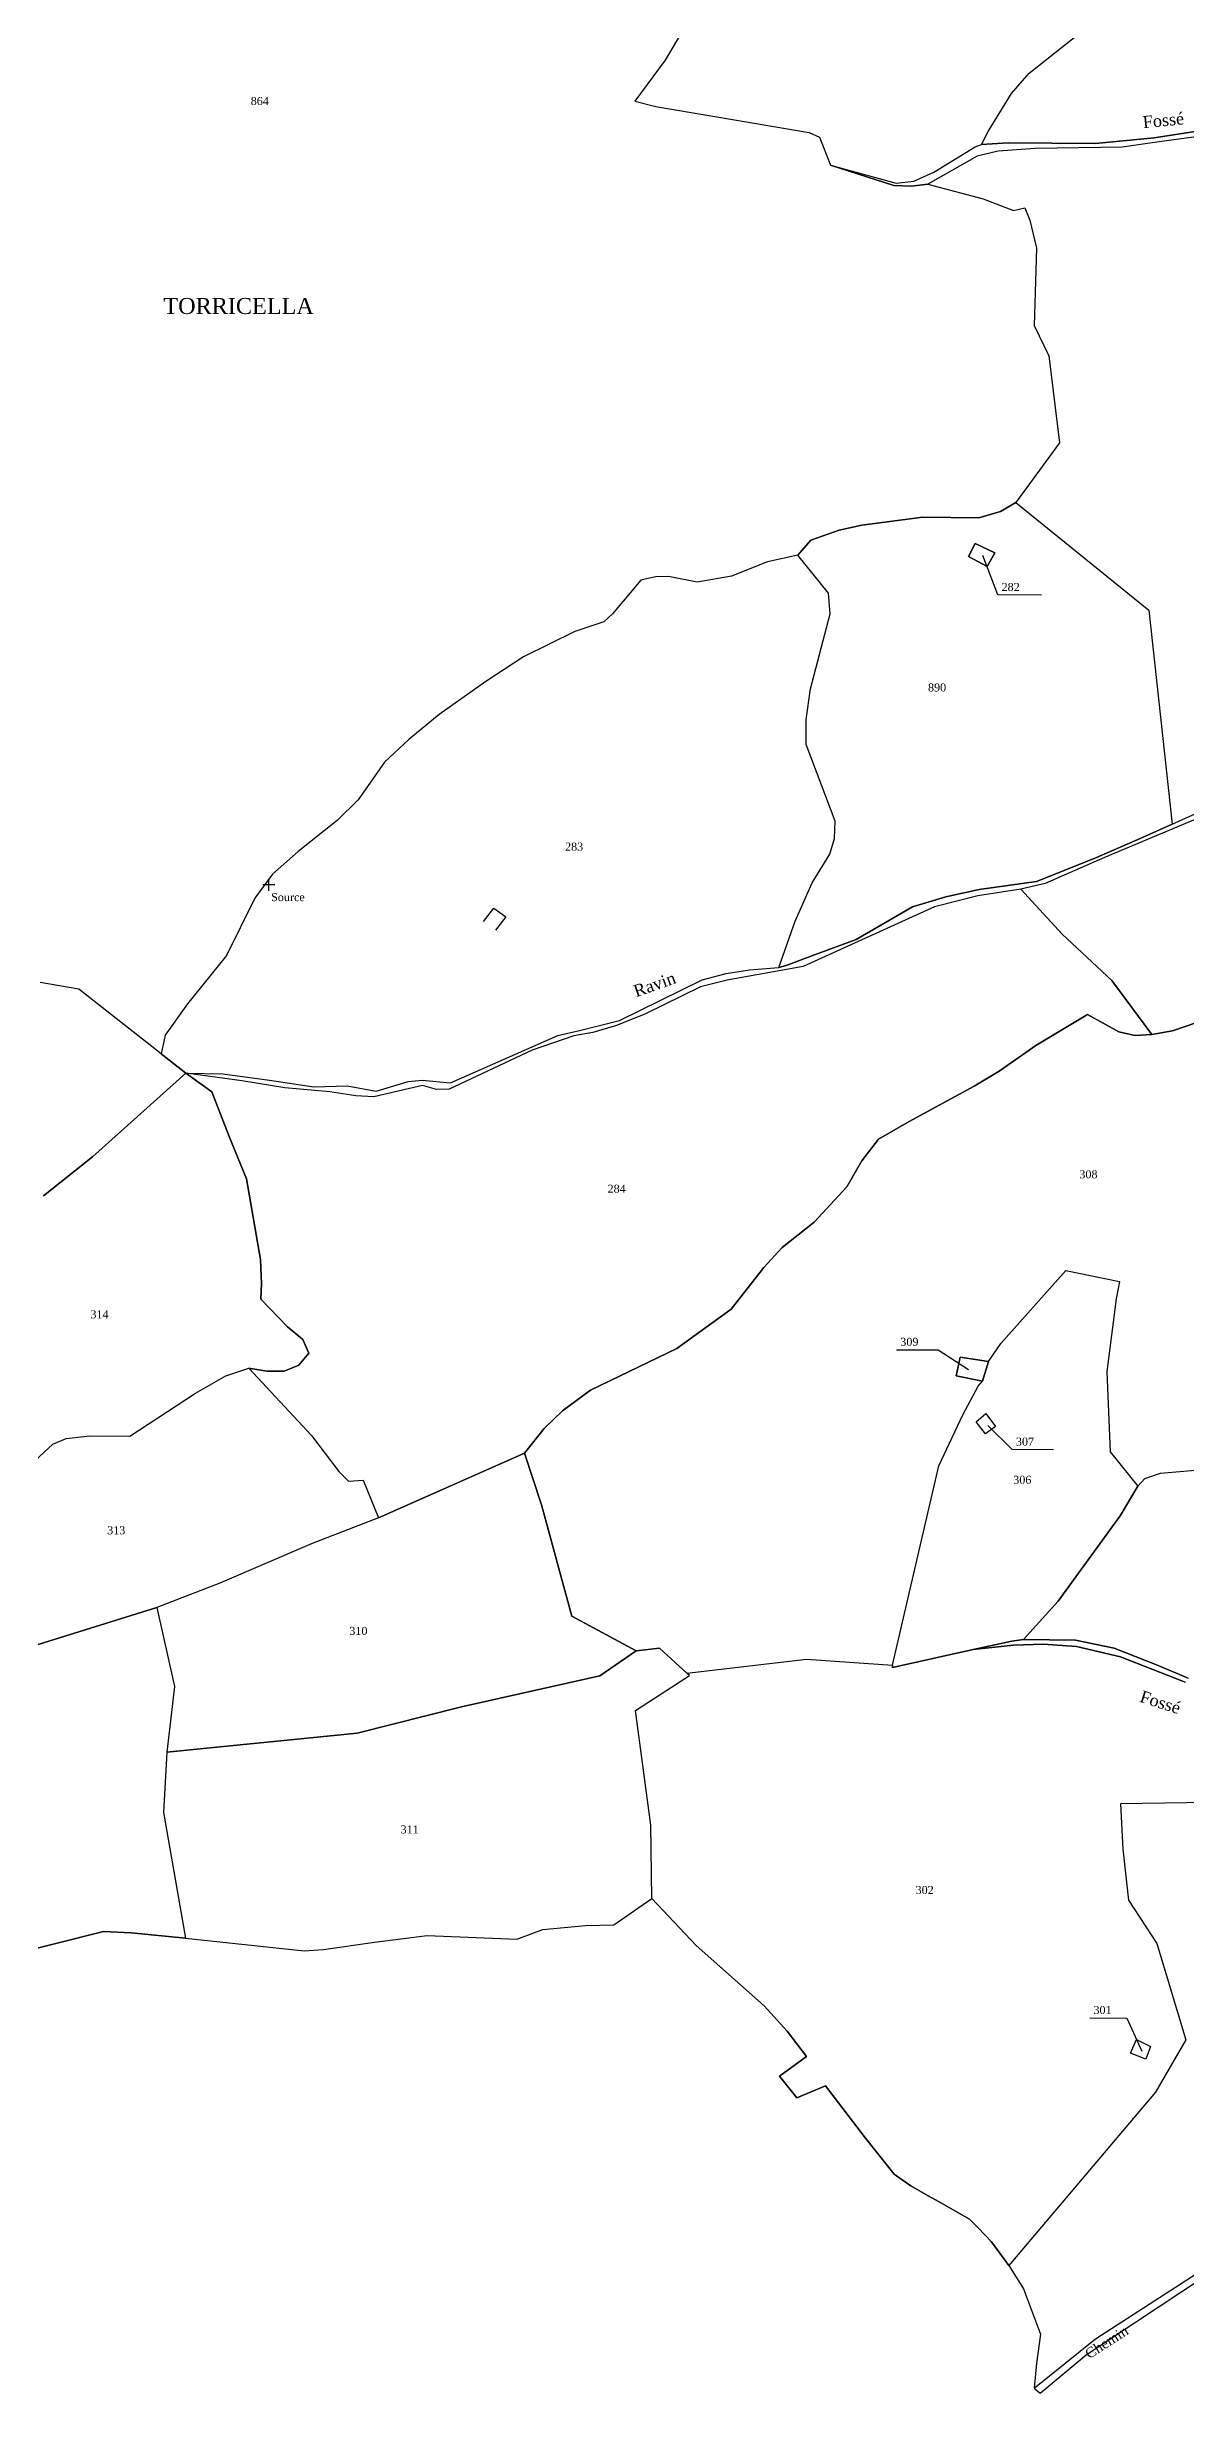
# Model space of a CAD drawing. Extents: x 1206804 to 1210977, y 6152742 to 6157901.
# Drawn here: x 1208534 to 1208818, y 6154320 to 6154907 of the extents above; entities that cross this region are included whole.
import ezdxf

# ---------------------------------------------------------------- set-up
doc = ezdxf.new("R2010")
doc.units = 0
doc.linetypes.add('CONTINU', pattern=[0])
doc.layers.get('0').update_dxf_attribs({"linetype": 'CONTINU'})
for name, color, linetype in [('1LIEUDIT', 7, 'CONTINU'), ('1PARCELLE', 7, 'CONTINU'), ('1SUBDSECT', 7, 'CONTINU'), ('1TRONFLUV', 7, 'CONTINU'), ('1TROUPARCELLE', 7, 'CONTINU'), ('1ZONCOMM', 7, 'CONTINU'), ('3BATIDUR', 7, 'CONTINU'), ('3CALVAIRE', 7, 'CONTINU'), ('3CALVAIRETEX', 7, 'CONTINU'), ('3FISCLINE', 7, 'CONTINUOUS'), ('3FLECHEPAR', 7, 'CONTINU'), ('3LIEUDITTEX', 7, 'CONTINU'), ('3PARCELLETEX', 7, 'CONTINU'), ('3TRONFLUVTEX', 7, 'CONTINU'), ('3ZONCOMMTEX', 7, 'CONTINU')]:
    doc.layers.add(name, color=color, linetype=linetype)
doc.styles.get("Standard").update_dxf_attribs({"font": 'Times New Roman'})

# ---------------------------------------------------------------- blocks, each defined once
blk = doc.blocks.new('DETATOPO')
for points in [[(-1.5, 0), (1.5, 0)], [(0, -1.5), (0, 1.5)]]:
    blk.add_lwpolyline(points)

msp = doc.modelspace()

# ---------------------------------------------------------------- linework, layer by layer
at = {"layer": '1LIEUDIT'}
for points in [[(1208698.12, 6154919.67), (1208688.57, 6154903.3), (1208680.93, 6154893.1), (1208686.17, 6154891.75), (1208724.52, 6154885.21), (1208727.1, 6154884.06), (1208729.86, 6154877.06), (1208745.65, 6154871.97), (1208750.11, 6154871.84), (1208754.13, 6154872.3), (1208767.95, 6154868.7), (1208775.59, 6154865.76), (1208778.43, 6154866.4), (1208779.64, 6154863.37), (1208781.35, 6154856.38), (1208780.75, 6154836.98), (1208784.39, 6154829.45), (1208787.06, 6154807.65), (1208776.11, 6154792.74), (1208772.3, 6154790.52), (1208766.94, 6154788.96), (1208752.95, 6154789.08), (1208737.7, 6154787.12), (1208732, 6154785.84), (1208724.91, 6154783.34), (1208721.71, 6154779.61), (1208714.15, 6154777.93), (1208705.09, 6154774.4), (1208696.5, 6154772.87), (1208689.39, 6154774.29), (1208686.1, 6154774.24), (1208682.49, 6154773.37), (1208675.42, 6154764.97), (1208673.24, 6154762.97), (1208666, 6154760.54), (1208653.12, 6154754.17), (1208643.74, 6154748.07), (1208632.04, 6154739.83), (1208624.5, 6154733.53), (1208618.45, 6154727.88), (1208611.81, 6154718.5), (1208606.61, 6154713.27), (1208596.83, 6154705.59), (1208590.48, 6154699.91), (1208586.05, 6154693.87), (1208578.98, 6154679.53), (1208569.19, 6154667.46), (1208563.65, 6154659.65), (1208562.64, 6154655.02), (1208542.08, 6154671.13), (1208532.36, 6154672.79)], [(1208698.12, 6154919.67), (1208688.57, 6154903.3), (1208680.93, 6154893.1), (1208686.17, 6154891.75), (1208724.52, 6154885.21), (1208727.1, 6154884.06), (1208729.86, 6154877.06), (1208745.65, 6154871.97), (1208750.11, 6154871.84), (1208754.13, 6154872.3), (1208767.95, 6154868.7), (1208775.59, 6154865.76), (1208778.43, 6154866.4), (1208779.64, 6154863.37), (1208781.35, 6154856.38), (1208780.75, 6154836.98), (1208784.39, 6154829.45), (1208787.06, 6154807.65), (1208776.11, 6154792.74), (1208772.3, 6154790.52), (1208766.94, 6154788.96), (1208752.95, 6154789.08), (1208737.7, 6154787.12), (1208732, 6154785.84), (1208724.91, 6154783.34), (1208721.71, 6154779.61), (1208714.15, 6154777.93), (1208705.09, 6154774.4), (1208696.5, 6154772.87), (1208689.39, 6154774.29), (1208686.1, 6154774.24), (1208682.49, 6154773.37), (1208675.42, 6154764.97), (1208673.24, 6154762.97), (1208666, 6154760.54), (1208653.12, 6154754.17), (1208643.74, 6154748.07), (1208632.04, 6154739.83), (1208624.5, 6154733.53), (1208618.45, 6154727.88), (1208611.81, 6154718.5), (1208606.61, 6154713.27), (1208596.83, 6154705.59), (1208590.48, 6154699.91), (1208586.05, 6154693.87), (1208578.98, 6154679.53), (1208569.19, 6154667.46), (1208563.65, 6154659.65), (1208562.64, 6154655.02), (1208542.08, 6154671.13), (1208532.36, 6154672.79)], [(1208511.07, 6154426.34), (1208548.25, 6154435.63), (1208555.17, 6154435.28), (1208568.72, 6154433.98), (1208598.33, 6154430.78), (1208603.16, 6154431.15), (1208615.89, 6154433.01), (1208629.06, 6154434.6), (1208651.45, 6154433.76), (1208657.98, 6154436.12), (1208668.64, 6154437.1), (1208675.69, 6154437.33), (1208685.2, 6154443.9), (1208696.31, 6154432.16), (1208713.28, 6154417.07), (1208719.01, 6154410.76), (1208723.84, 6154404.39), (1208717.09, 6154399.52), (1208721.4, 6154394.03), (1208728.63, 6154397.1), (1208738.58, 6154384.01), (1208745.72, 6154374.98), (1208747.78, 6154373.54), (1208749.96, 6154372.04), (1208754.22, 6154369.57), (1208756.99, 6154368.11), (1208764.55, 6154363.76), (1208766.78, 6154361.57), (1208770.04, 6154358.04), (1208774.43, 6154352.16), (1208778.09, 6154346.37), (1208782.35, 6154334.99), (1208781.34, 6154327.79), (1208780.69, 6154321.48), (1208782.23, 6154320.28), (1208793.72, 6154329.84), (1208835.62, 6154357.62)]]:
    msp.add_lwpolyline(points, dxfattribs=at)
at = {"layer": '1PARCELLE'}
for points in [[(1208719.83, 6154982.49), (1208718.6, 6154953.74), (1208706.4, 6154934.3), (1208698.12, 6154919.67), (1208688.57, 6154903.3), (1208680.93, 6154893.1), (1208686.17, 6154891.75), (1208724.52, 6154885.21), (1208727.1, 6154884.06), (1208729.86, 6154877.06), (1208746.29, 6154872.58), (1208750.68, 6154873.06), (1208755.63, 6154875.31), (1208766.02, 6154881.69), (1208767.58, 6154882.28), (1208769.21, 6154885.53), (1208775.04, 6154895.01), (1208779.46, 6154900.09), (1208792.74, 6154910.57), (1208789.45, 6154945.26), (1208785.69, 6154964.25), (1208785.48, 6154973.11), (1208781.98, 6154997.21), (1208719.83, 6154982.49)], [(1208721.03, 6154688.13), (1208725.25, 6154697.76), (1208729.69, 6154704.85), (1208730.85, 6154708.83), (1208731.05, 6154713.14), (1208723.79, 6154732.31), (1208723.73, 6154738.56), (1208724.85, 6154746.19), (1208729.78, 6154764.97), (1208729.33, 6154770.08), (1208721.71, 6154779.61), (1208724.91, 6154783.34), (1208732, 6154785.84), (1208737.7, 6154787.12), (1208752.95, 6154789.08), (1208766.94, 6154788.96), (1208772.3, 6154790.52), (1208776.11, 6154792.74), (1208809.36, 6154765.85), (1208815.24, 6154712.41), (1208806.5, 6154708.43), (1208795.75, 6154703.84), (1208781.28, 6154698.08), (1208766.96, 6154696.05), (1208758.68, 6154694.23), (1208750.34, 6154691.71), (1208736.24, 6154683.52), (1208725.82, 6154679.71), (1208718.75, 6154677.08), (1208716.95, 6154676.6), (1208721.03, 6154688.13)], [(1208764.31, 6154779.28), (1208766, 6154782.49), (1208770.92, 6154780.19), (1208768.96, 6154776.82), (1208764.31, 6154779.28)], [(1208721.71, 6154779.61), (1208714.15, 6154777.93), (1208705.09, 6154774.4), (1208696.5, 6154772.87), (1208689.39, 6154774.29), (1208686.1, 6154774.24), (1208682.49, 6154773.37), (1208675.42, 6154764.97), (1208673.24, 6154762.97), (1208666, 6154760.54), (1208653.12, 6154754.17), (1208643.74, 6154748.07), (1208632.04, 6154739.83), (1208624.5, 6154733.53), (1208618.45, 6154727.88), (1208611.81, 6154718.5), (1208606.61, 6154713.27), (1208596.83, 6154705.59), (1208590.48, 6154699.91), (1208586.05, 6154693.87), (1208578.98, 6154679.53), (1208569.19, 6154667.46), (1208563.65, 6154659.65), (1208562.64, 6154655.02), (1208568.81, 6154650.19), (1208578.03, 6154649.99), (1208589.68, 6154648.44), (1208600.75, 6154646.78), (1208609.12, 6154646.96), (1208616.37, 6154645.66), (1208624.37, 6154648.09), (1208627.87, 6154648.44), (1208634.95, 6154647.78), (1208661.7, 6154659.55), (1208667.11, 6154660.85), (1208677.12, 6154663.32), (1208697.76, 6154673.51), (1208703.81, 6154675.09), (1208709.58, 6154675.96), (1208716.95, 6154676.6), (1208721.03, 6154688.13), (1208725.25, 6154697.76), (1208729.69, 6154704.85), (1208730.85, 6154708.83), (1208731.05, 6154713.14), (1208723.79, 6154732.31), (1208723.73, 6154738.56), (1208724.85, 6154746.19), (1208729.78, 6154764.97), (1208729.33, 6154770.08), (1208721.71, 6154779.61)], [(1208568.81, 6154650.19), (1208575.32, 6154645.46), (1208579.58, 6154634.35), (1208583.97, 6154623.76), (1208587.44, 6154603.59), (1208587.72, 6154597.6), (1208587.53, 6154593.68), (1208594.15, 6154586.76), (1208598, 6154583.56), (1208599.49, 6154580.21), (1208597.04, 6154577.18), (1208593.39, 6154575.65), (1208588.99, 6154575.7), (1208584.5, 6154576.39), (1208600.22, 6154559.57), (1208607, 6154550.6), (1208609.45, 6154548.21), (1208613.12, 6154548.4), (1208616.96, 6154539.05), (1208653.43, 6154555.16), (1208658.31, 6154561.37), (1208662.86, 6154565.78), (1208669.9, 6154570.96), (1208691.42, 6154581.37), (1208704.99, 6154591.21), (1208713.21, 6154601.6), (1208717.8, 6154606.56), (1208725.74, 6154612.9), (1208733.94, 6154621.78), (1208737.68, 6154628.23), (1208741.86, 6154633.7), (1208749.51, 6154638.1), (1208765.72, 6154646.9), (1208771.96, 6154650.64), (1208781.11, 6154657.03), (1208794.03, 6154664.82), (1208801.9, 6154660.49), (1208805.88, 6154659.54), (1208810.1, 6154659.81), (1208800.11, 6154673.31), (1208787.75, 6154684.88), (1208777.38, 6154696.18), (1208766.64, 6154694.51), (1208755.79, 6154691.73), (1208723.02, 6154676.82), (1208704.02, 6154673.43), (1208697.37, 6154671.75), (1208683.6, 6154664.96), (1208676.36, 6154662.03), (1208670.49, 6154660.33), (1208665.7, 6154659.5), (1208655.28, 6154655.93), (1208634.55, 6154646.19), (1208631.44, 6154646.09), (1208627.91, 6154647.07), (1208615.75, 6154644.27), (1208611.24, 6154644.52), (1208604.73, 6154645.51), (1208593.56, 6154646.48), (1208582.82, 6154648.25), (1208568.81, 6154650.19)], [(1208745.35, 6154502.16), (1208756.91, 6154552.05), (1208762.89, 6154564.79), (1208766.75, 6154571.9), (1208767.82, 6154573.22), (1208769.34, 6154578.13), (1208772.43, 6154582.59), (1208788.65, 6154600.87), (1208802.08, 6154598.05), (1208801.18, 6154593.72), (1208798.88, 6154575.56), (1208799.76, 6154555.53), (1208806.59, 6154546.96), (1208802.21, 6154539.53), (1208786.76, 6154518.18), (1208778.09, 6154508.6), (1208775.16, 6154508.19), (1208765.5, 6154506.11), (1208745.34, 6154501.58), (1208745.35, 6154502.16)], [(1208561.57, 6154516.61), (1208530.82, 6154507.03), (1208514.08, 6154500.94), (1208506.79, 6154508.67), (1208488.08, 6154536.48), (1208500.03, 6154547.75), (1208499.75, 6154548.37), (1208518.46, 6154547.99), (1208526.52, 6154549.01), (1208535.59, 6154557.43), (1208538.85, 6154558.82), (1208544.84, 6154559.51), (1208554.8, 6154559.41), (1208571.22, 6154570.15), (1208578.78, 6154574.49), (1208584.5, 6154576.39), (1208600.22, 6154559.57), (1208607, 6154550.6), (1208609.45, 6154548.21), (1208613.12, 6154548.4), (1208616.96, 6154539.05), (1208600.33, 6154532.6), (1208577.28, 6154522.72), (1208561.57, 6154516.61)], [(1208769.34, 6154578.13), (1208762.26, 6154579.14), (1208761.22, 6154574.5), (1208767.82, 6154573.22), (1208769.34, 6154578.13)], [(1208766.2, 6154563.04), (1208768.68, 6154565.07), (1208771.05, 6154561.89), (1208768.59, 6154560.03), (1208766.2, 6154563.04)], [(1208561.57, 6154516.61), (1208565.99, 6154496.88), (1208564.02, 6154480.43), (1208611.57, 6154485.21), (1208637.66, 6154491.76), (1208672.23, 6154499.56), (1208681.29, 6154505.82), (1208665.24, 6154514.47), (1208657.63, 6154542.25), (1208653.43, 6154555.16), (1208616.96, 6154539.05), (1208600.33, 6154532.6), (1208577.28, 6154522.72), (1208561.57, 6154516.61)], [(1208564.02, 6154480.43), (1208563.21, 6154465.38), (1208568.72, 6154433.98), (1208598.33, 6154430.78), (1208603.16, 6154431.15), (1208615.89, 6154433.01), (1208629.06, 6154434.6), (1208651.45, 6154433.76), (1208657.98, 6154436.12), (1208668.64, 6154437.1), (1208675.69, 6154437.33), (1208685.2, 6154443.9), (1208684.92, 6154462.24), (1208681.09, 6154490.9), (1208694.61, 6154499.62), (1208693.97, 6154500.23), (1208687.1, 6154506.46), (1208681.29, 6154505.82), (1208672.23, 6154499.56), (1208637.66, 6154491.76), (1208611.57, 6154485.21), (1208564.02, 6154480.43)], [(1208804.79, 6154405.24), (1208806.26, 6154408.67), (1208809.82, 6154406.87), (1208808.62, 6154403.73), (1208804.79, 6154405.24)]]:
    msp.add_lwpolyline(points, close=True, dxfattribs=at)
for points in [[(1208698.12, 6154919.67), (1208688.57, 6154903.3), (1208680.93, 6154893.1), (1208686.17, 6154891.75), (1208724.52, 6154885.21), (1208727.1, 6154884.06), (1208729.86, 6154877.06), (1208745.65, 6154871.97), (1208750.11, 6154871.84), (1208754.13, 6154872.3), (1208767.95, 6154868.7), (1208775.59, 6154865.76), (1208778.43, 6154866.4), (1208779.64, 6154863.37), (1208781.35, 6154856.38), (1208780.75, 6154836.98), (1208784.39, 6154829.45), (1208787.06, 6154807.65), (1208776.11, 6154792.74), (1208772.3, 6154790.52), (1208766.94, 6154788.96), (1208752.95, 6154789.08), (1208737.7, 6154787.12), (1208732, 6154785.84), (1208724.91, 6154783.34), (1208721.71, 6154779.61), (1208714.15, 6154777.93), (1208705.09, 6154774.4), (1208696.5, 6154772.87), (1208689.39, 6154774.29), (1208686.1, 6154774.24), (1208682.49, 6154773.37), (1208675.42, 6154764.97), (1208673.24, 6154762.97), (1208666, 6154760.54), (1208653.12, 6154754.17), (1208643.74, 6154748.07), (1208632.04, 6154739.83), (1208624.5, 6154733.53), (1208618.45, 6154727.88), (1208611.81, 6154718.5), (1208606.61, 6154713.27), (1208596.83, 6154705.59), (1208590.48, 6154699.91), (1208586.05, 6154693.87), (1208578.98, 6154679.53), (1208569.19, 6154667.46), (1208563.65, 6154659.65), (1208562.64, 6154655.02), (1208542.08, 6154671.13), (1208542.08, 6154671.13), (1208532.36, 6154672.79)], [(1209004.7, 6154907.41), (1208999.34, 6154904.23), (1208974.77, 6154871.74), (1208961.14, 6154871.42), (1208941.41, 6154868.64), (1208932.68, 6154867.74), (1208928.74, 6154869.11), (1208917.33, 6154871.54), (1208913.82, 6154871.89), (1208905.39, 6154874.39), (1208877.02, 6154879.65), (1208863.42, 6154883.58), (1208849.64, 6154886.06), (1208838.04, 6154887.32), (1208828.96, 6154886.78), (1208810.72, 6154883.94), (1208796.07, 6154882.46), (1208774.26, 6154882.68), (1208767.58, 6154882.28), (1208769.21, 6154885.53), (1208775.04, 6154895.01), (1208779.46, 6154900.09), (1208792.74, 6154910.57)], [(1208835.83, 6154886.13), (1208811.92, 6154882.95), (1208802.71, 6154881.6), (1208780.95, 6154881.27), (1208771.76, 6154880.61), (1208766.45, 6154879.32), (1208754.13, 6154872.3), (1208754.13, 6154872.3), (1208767.95, 6154868.7), (1208775.59, 6154865.76), (1208778.43, 6154866.4), (1208779.64, 6154863.37), (1208781.35, 6154856.38), (1208780.75, 6154836.98), (1208784.39, 6154829.45), (1208787.06, 6154807.65), (1208776.11, 6154792.74), (1208809.36, 6154765.85), (1208815.24, 6154712.41), (1208822.64, 6154715.73)], [(1208824.71, 6154715.17), (1208798.31, 6154704.09), (1208783.47, 6154697.55), (1208777.38, 6154696.18), (1208777.38, 6154696.18), (1208787.75, 6154684.88), (1208800.11, 6154673.31), (1208810.1, 6154659.81), (1208815.32, 6154660.7), (1208824.81, 6154663.98)], [(1208533.26, 6154619.51), (1208545.44, 6154629.22), (1208568.81, 6154650.19), (1208562.64, 6154655.02), (1208542.08, 6154671.13), (1208532.36, 6154672.79)], [(1208824.81, 6154663.98), (1208815.32, 6154660.7), (1208810.1, 6154659.81), (1208805.88, 6154659.54), (1208801.9, 6154660.49), (1208794.03, 6154664.82), (1208781.11, 6154657.03), (1208771.96, 6154650.64), (1208765.72, 6154646.9), (1208749.51, 6154638.1), (1208741.86, 6154633.7), (1208737.68, 6154628.23), (1208733.94, 6154621.78), (1208725.74, 6154612.9), (1208717.8, 6154606.56), (1208713.21, 6154601.6), (1208704.99, 6154591.21), (1208691.42, 6154581.37), (1208669.9, 6154570.96), (1208662.86, 6154565.78), (1208658.31, 6154561.37), (1208653.43, 6154555.16), (1208657.63, 6154542.25), (1208665.24, 6154514.47), (1208681.29, 6154505.82), (1208687.1, 6154506.46), (1208693.97, 6154500.23), (1208693.97, 6154500.23), (1208723.85, 6154503.67), (1208745.35, 6154502.16), (1208756.91, 6154552.05), (1208762.89, 6154564.79), (1208766.75, 6154571.9), (1208767.82, 6154573.22), (1208761.22, 6154574.5), (1208762.26, 6154579.14), (1208769.34, 6154578.13), (1208772.43, 6154582.59), (1208788.65, 6154600.87), (1208802.08, 6154598.05), (1208801.18, 6154593.72), (1208798.88, 6154575.56), (1208799.76, 6154555.53), (1208806.59, 6154546.96), (1208808.37, 6154548.82), (1208812.26, 6154550.18), (1208821.99, 6154550.99)], [(1208526.52, 6154549.01), (1208535.59, 6154557.43), (1208538.85, 6154558.82), (1208544.84, 6154559.51), (1208554.8, 6154559.41), (1208571.22, 6154570.15), (1208578.78, 6154574.49), (1208584.5, 6154576.39), (1208588.99, 6154575.7), (1208593.39, 6154575.65), (1208597.04, 6154577.18), (1208599.49, 6154580.21), (1208598, 6154583.56), (1208594.15, 6154586.76), (1208587.53, 6154593.68), (1208587.72, 6154597.6), (1208587.44, 6154603.59), (1208583.97, 6154623.76), (1208579.58, 6154634.35), (1208575.32, 6154645.46), (1208568.81, 6154650.19), (1208568.81, 6154650.19), (1208545.44, 6154629.22), (1208533.26, 6154619.51)], [(1208819.18, 6154498.92), (1208811.27, 6154502.31), (1208800.69, 6154506.42), (1208791.08, 6154508.47), (1208778.09, 6154508.6), (1208786.76, 6154518.18), (1208802.21, 6154539.53), (1208806.59, 6154546.96), (1208808.37, 6154548.82), (1208812.26, 6154550.18), (1208821.99, 6154550.99)], [(1208530.82, 6154507.03), (1208561.57, 6154516.61), (1208561.57, 6154516.61), (1208565.99, 6154496.88), (1208564.02, 6154480.43), (1208563.21, 6154465.38), (1208568.72, 6154433.98), (1208555.17, 6154435.28), (1208548.25, 6154435.63), (1208511.07, 6154426.34)], [(1208829.78, 6154467.93), (1208802.26, 6154467.52), (1208802.91, 6154456.24), (1208804.33, 6154443.47), (1208811.38, 6154432.61), (1208818.59, 6154408.59), (1208811.06, 6154395.48), (1208774.43, 6154352.16), (1208770.04, 6154358.04), (1208770.04, 6154358.04), (1208766.78, 6154361.57), (1208764.55, 6154363.76), (1208756.99, 6154368.11), (1208754.22, 6154369.57), (1208749.96, 6154372.04), (1208747.78, 6154373.54), (1208745.72, 6154374.98), (1208738.58, 6154384.01), (1208728.63, 6154397.1), (1208721.4, 6154394.03), (1208717.09, 6154399.52), (1208723.84, 6154404.39), (1208719.01, 6154410.76), (1208713.28, 6154417.07), (1208696.31, 6154432.16), (1208685.2, 6154443.9), (1208684.92, 6154462.24), (1208681.09, 6154490.9), (1208694.61, 6154499.62), (1208693.97, 6154500.23), (1208723.85, 6154503.67), (1208745.35, 6154502.16), (1208745.34, 6154501.58), (1208765.5, 6154506.11), (1208775.57, 6154507.21), (1208782.98, 6154507.43), (1208791.28, 6154506.88), (1208802.34, 6154504.25), (1208818.45, 6154497.93)], [(1208829.78, 6154467.93), (1208802.26, 6154467.52), (1208802.91, 6154456.24), (1208804.33, 6154443.47), (1208811.38, 6154432.61), (1208818.59, 6154408.59), (1208811.06, 6154395.48), (1208774.43, 6154352.16), (1208778.09, 6154346.37), (1208782.35, 6154334.99), (1208781.34, 6154327.79), (1208780.69, 6154321.48), (1208796.05, 6154333.8), (1208838.89, 6154361.53)]]:
    msp.add_lwpolyline(points, dxfattribs=at)
at = {"layer": '1SUBDSECT'}
msp.add_lwpolyline([(1208511.07, 6154426.34), (1208548.25, 6154435.63), (1208555.17, 6154435.28), (1208568.72, 6154433.98), (1208598.33, 6154430.78), (1208603.16, 6154431.15), (1208615.89, 6154433.01), (1208629.06, 6154434.6), (1208651.45, 6154433.76), (1208657.98, 6154436.12), (1208668.64, 6154437.1), (1208675.69, 6154437.33), (1208685.2, 6154443.9), (1208696.31, 6154432.16), (1208713.28, 6154417.07), (1208719.01, 6154410.76), (1208723.84, 6154404.39), (1208717.09, 6154399.52), (1208721.4, 6154394.03), (1208728.63, 6154397.1), (1208738.58, 6154384.01), (1208745.72, 6154374.98), (1208747.78, 6154373.54), (1208749.96, 6154372.04), (1208754.22, 6154369.57), (1208756.99, 6154368.11), (1208764.55, 6154363.76), (1208766.78, 6154361.57), (1208770.04, 6154358.04), (1208774.43, 6154352.16), (1208778.09, 6154346.37), (1208782.35, 6154334.99), (1208781.34, 6154327.79), (1208780.69, 6154321.48), (1208782.23, 6154320.28), (1208793.72, 6154329.84), (1208835.62, 6154357.62)], dxfattribs=at)
at = {"layer": '1TRONFLUV'}
for points in [[(1208835.83, 6154886.13), (1208811.92, 6154882.95), (1208802.71, 6154881.6), (1208780.95, 6154881.27), (1208771.76, 6154880.61), (1208766.45, 6154879.32), (1208754.13, 6154872.3), (1208750.11, 6154871.84), (1208745.65, 6154871.97), (1208729.86, 6154877.06), (1208746.29, 6154872.58), (1208750.68, 6154873.06), (1208755.63, 6154875.31), (1208766.02, 6154881.69), (1208767.58, 6154882.28), (1208774.26, 6154882.68), (1208796.07, 6154882.46), (1208810.72, 6154883.94), (1208828.96, 6154886.78)], [(1208824.71, 6154715.17), (1208798.31, 6154704.09), (1208783.47, 6154697.55), (1208777.38, 6154696.18), (1208766.64, 6154694.51), (1208755.79, 6154691.73), (1208723.02, 6154676.82), (1208704.02, 6154673.43), (1208697.37, 6154671.75), (1208683.6, 6154664.96), (1208676.36, 6154662.03), (1208670.49, 6154660.33), (1208665.7, 6154659.5), (1208655.28, 6154655.93), (1208634.55, 6154646.19), (1208631.44, 6154646.09), (1208627.91, 6154647.07), (1208615.75, 6154644.27), (1208611.24, 6154644.52), (1208604.73, 6154645.51), (1208593.56, 6154646.48), (1208582.82, 6154648.25), (1208568.81, 6154650.19), (1208578.03, 6154649.99), (1208589.68, 6154648.44), (1208600.75, 6154646.78), (1208609.12, 6154646.96), (1208616.37, 6154645.66), (1208624.37, 6154648.09), (1208627.87, 6154648.44), (1208634.95, 6154647.78), (1208661.7, 6154659.55), (1208667.11, 6154660.85), (1208677.12, 6154663.32), (1208697.76, 6154673.51), (1208703.81, 6154675.09), (1208709.58, 6154675.96), (1208716.95, 6154676.6), (1208718.75, 6154677.08), (1208725.82, 6154679.71), (1208736.24, 6154683.52), (1208750.34, 6154691.71), (1208758.68, 6154694.23), (1208766.96, 6154696.05), (1208781.28, 6154698.08), (1208795.75, 6154703.84), (1208806.5, 6154708.43), (1208815.24, 6154712.41), (1208822.64, 6154715.73)], [(1208818.45, 6154497.93), (1208802.34, 6154504.25), (1208791.28, 6154506.88), (1208782.98, 6154507.43), (1208775.57, 6154507.21), (1208765.5, 6154506.11), (1208775.16, 6154508.19), (1208778.09, 6154508.6), (1208791.08, 6154508.47), (1208800.69, 6154506.42), (1208811.27, 6154502.31), (1208819.18, 6154498.92)]]:
    msp.add_lwpolyline(points, dxfattribs=at)
at = {"layer": '1TROUPARCELLE'}
for points in [[(1208764.31, 6154779.28), (1208766, 6154782.49), (1208770.92, 6154780.19), (1208768.96, 6154776.82), (1208764.31, 6154779.28)], [(1208766.2, 6154563.04), (1208768.68, 6154565.07), (1208771.05, 6154561.89), (1208768.59, 6154560.03), (1208766.2, 6154563.04)], [(1208804.79, 6154405.24), (1208806.26, 6154408.67), (1208809.82, 6154406.87), (1208808.62, 6154403.73), (1208804.79, 6154405.24)]]:
    msp.add_lwpolyline(points, close=True, dxfattribs=at)
at = {"layer": '1ZONCOMM'}
msp.add_lwpolyline([(1208782.23, 6154320.28), (1208793.72, 6154329.84), (1208835.62, 6154357.62)], dxfattribs=at)
at = {"layer": '3BATIDUR'}
for points in [[(1208766, 6154782.49), (1208764.31, 6154779.28), (1208768.96, 6154776.82), (1208770.92, 6154780.19), (1208766, 6154782.49)], [(1208769.34, 6154578.13), (1208767.82, 6154573.22), (1208761.22, 6154574.5), (1208762.26, 6154579.14), (1208769.34, 6154578.13)], [(1208766.2, 6154563.04), (1208768.68, 6154565.07), (1208771.05, 6154561.89), (1208768.59, 6154560.03), (1208766.2, 6154563.04)], [(1208804.79, 6154405.24), (1208806.26, 6154408.67), (1208809.82, 6154406.87), (1208808.62, 6154403.73), (1208804.79, 6154405.24)]]:
    msp.add_lwpolyline(points, close=True, dxfattribs=at)
at = {"layer": '3FISCLINE'}
msp.add_lwpolyline([(1208643.14, 6154688.03), (1208645.72, 6154691.35), (1208648.72, 6154689.2), (1208646.14, 6154685.88)], dxfattribs=at)
at = {"layer": '3FLECHEPAR'}
for points in [[(1208782.6, 6154769.64), (1208771.68, 6154769.66), (1208767.93, 6154779.51)], [(1208746.37, 6154581.02), (1208756.72, 6154581), (1208764.33, 6154576.08)], [(1208785.6, 6154556.05), (1208775.25, 6154556.07), (1208769.14, 6154562.12)], [(1208794.63, 6154414.02), (1208803.86, 6154414), (1208807.59, 6154405.7)]]:
    msp.add_lwpolyline(points, dxfattribs=at)

# ---------------------------------------------------------------- block references
at = {"layer": '3CALVAIRE', "rotation": 90}
msp.add_blockref('DETATOPO', (1208589.51, 6154697.24), dxfattribs=at)

# ---------------------------------------------------------------- texts
at = {"layer": '3CALVAIRETEX'}
msp.add_text('Source', height=2, dxfattribs=at).set_placement((1208590.1, 6154693.15))
at = {"layer": '3LIEUDITTEX'}
msp.add_text('TORRICELLA', height=4, dxfattribs=at).set_placement((1208563.18, 6154839.89))
at = {"layer": '3PARCELLETEX'}
for s, p in [('864', (1208585, 6154892.12)), ('282', (1208772.59, 6154770.66)), ('890', (1208754.21, 6154745.55)), ('283', (1208663.53, 6154705.77)), ('308', (1208792.02, 6154623.88)), ('284', (1208674.15, 6154620.27)), ('314', (1208544.95, 6154588.89)), ('309', (1208747.29, 6154582.02)), ('307', (1208776.17, 6154557.07)), ('306', (1208775.51, 6154547.54)), ('313', (1208549.14, 6154534.92)), ('310', (1208609.63, 6154509.77)), ('311', (1208622.43, 6154460.15)), ('302', (1208751.11, 6154445.02)), ('301', (1208795.55, 6154415.02))]:
    msp.add_text(s, height=2, dxfattribs=at).set_placement(p)
at = {"layer": '3TRONFLUVTEX'}
for s, rotation, p in [('Fossé', 5.5, (1208808.01, 6154886.33)), ('Ravin', 19.5, (1208681.3, 6154669.11)), ('Fossé', 342.3, (1208806.88, 6154493.09))]:
    msp.add_text(s, height=3, rotation=rotation, dxfattribs=at).set_placement(p)
at = {"layer": '3ZONCOMMTEX'}
msp.add_text('Chemin', height=2.5, rotation=32.6, dxfattribs=at).set_placement((1208794.49, 6154328.74))

doc.saveas('drawing.dxf')
